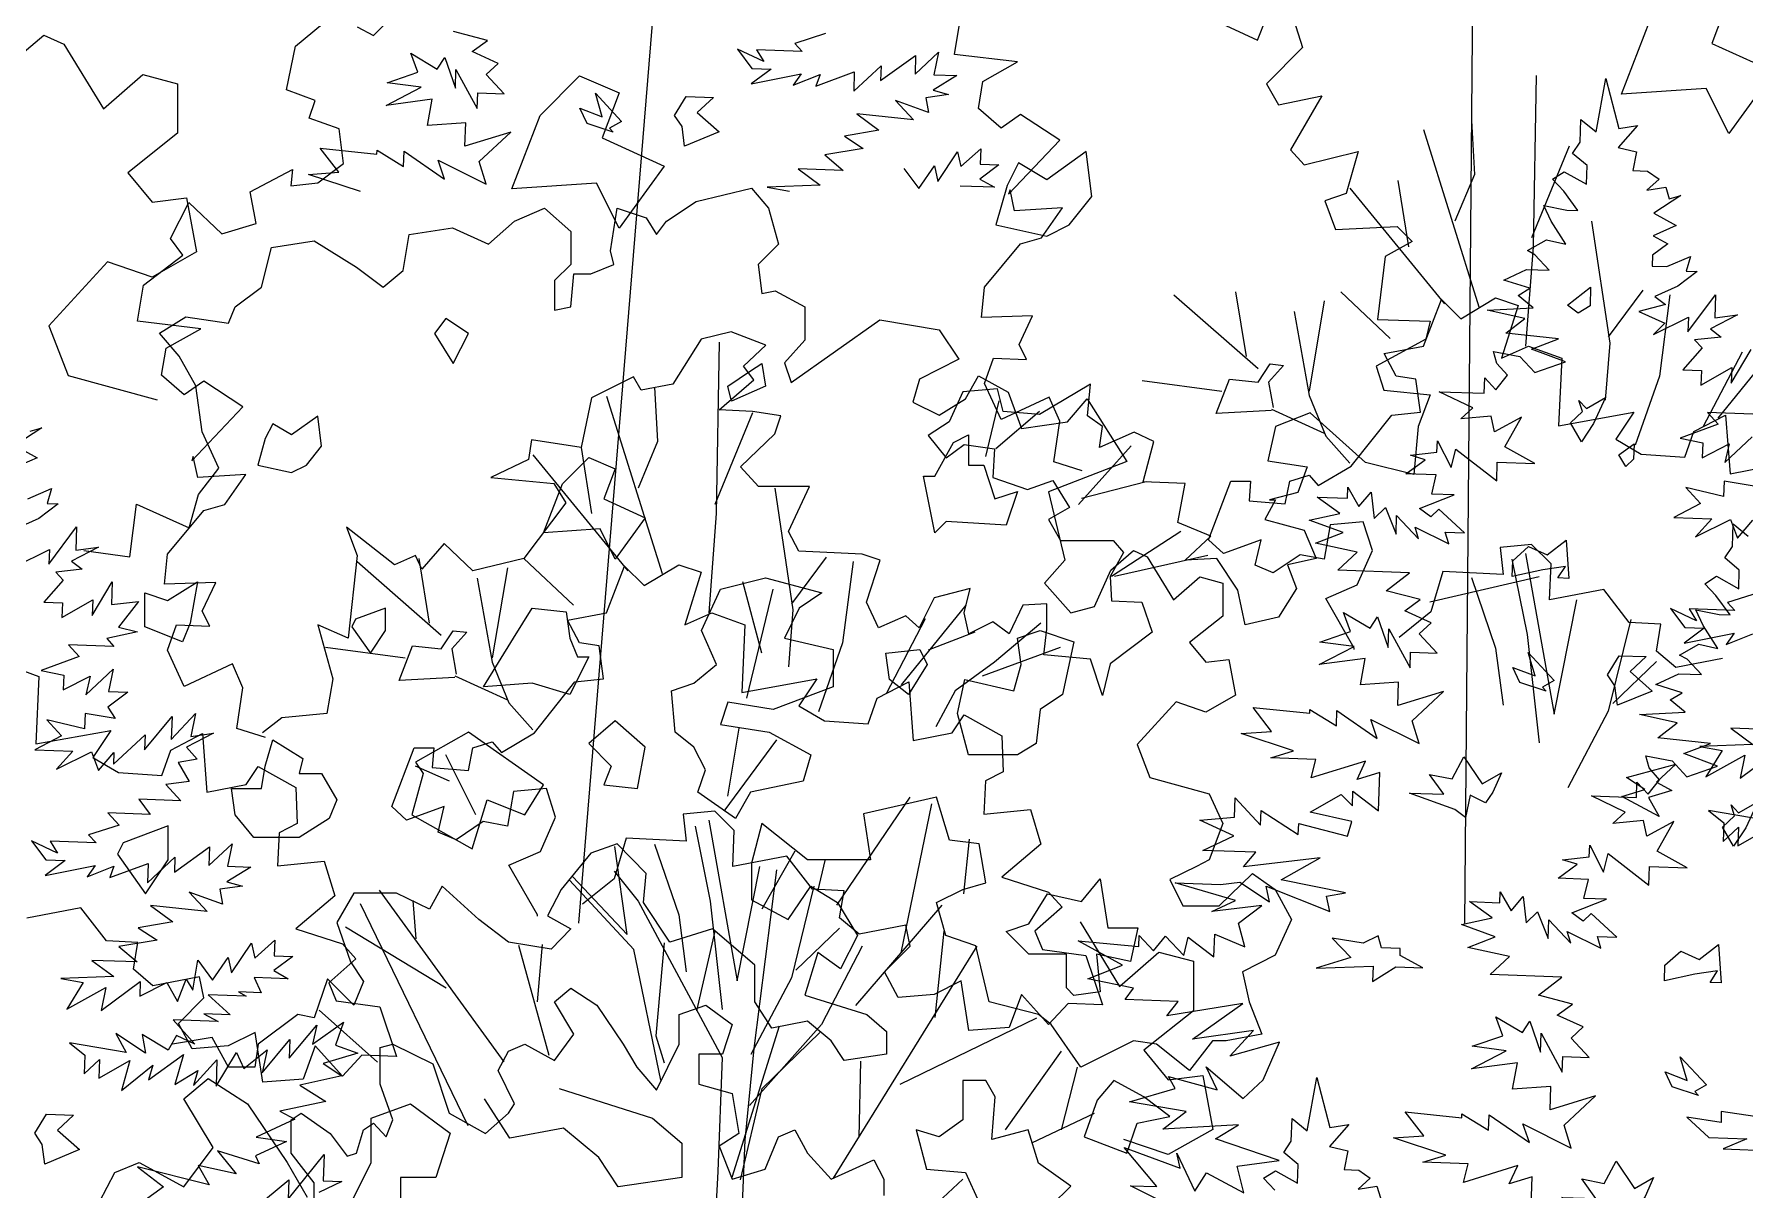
# Model space of a CAD drawing. Header units: inches. Extents: x 11.9 to 85.3, y 21.1 to 37.4.
# Drawn here: x 39.151 to 39.69, y 23.582 to 23.946 of the extents above; entities that cross this region are included whole.
import ezdxf

# ---------------------------------------------------------------- set-up
doc = ezdxf.new("R2010")
doc.units = ezdxf.units.IN
doc.header["$MEASUREMENT"] = 0
doc.layers.add('CAY', color=94, linetype='Continuous')
doc.layers.add('CAY-3', color=61, linetype='Continuous')

# ---------------------------------------------------------------- blocks, each defined once
blk = doc.blocks.new('A$C76451831')
at = {"layer": 'CAY'}
for p, q in [((2471.8, 2031.9), (2478.5, 2069.3)), ((2478.5, 2069.3), (2487.7, 2034.1)), ((2460.6, 2024.6), (2461.2, 2040.4)), ((2461.2, 2040.4), (2471.8, 2031.9)), ((2500.9, 2036.3), (2487.3, 2020.9)), ((2487.7, 2034.1), (2500.9, 2036.3)), ((2455.4, 2016.6), (2460.6, 2024.6)), ((2465.5, 2008.1), (2455.4, 2016.6)), ((2487.3, 2020.9), (2500.3, 2017.8)), ((2500.3, 2017.8), (2497.6, 2004.7)), ((2465, 1995), (2465.5, 2008.1)), ((2497.6, 2004.7), (2508, 2004.3)), ((2441.2, 1998.5), (2449.5, 2003.7)), ((2449, 1990.1), (2441.2, 1998.5)), ((2449.5, 2003.7), (2465, 1995)), ((2515.9, 1998.6), (2507.5, 1990.8)), ((2507.5, 1990.8), (2520.7, 1993)), ((2508, 2004.3), (2515.9, 1998.6)), ((2520.7, 1993), (2523.1, 1984.8)), ((4200.3, 1384.7), (4224.5, 1405.3)), ((4224.5, 1405.3), (4238.7, 1398.8)), ((4535.8, 1401.5), (4512, 1407.8)), ((4773, 1406.4), (4751.5, 1399.4)), ((4238.7, 1398.8), (4266.4, 1353.4)), ((4487, 1379.2), (4482, 1392.5)), ((4482, 1392.5), (4500.7, 1381.4)), ((4525.1, 1393.7), (4535.8, 1401.5)), ((4543.4, 1385.4), (4525.1, 1393.7)), ((4711.4, 1395.4), (4721.4, 1381.9)), ((4729.7, 1386.6), (4711.4, 1395.4)), ((4724.6, 1394.9), (4729.7, 1386.6)), ((4756.7, 1393.8), (4724.6, 1394.9)), ((4751.5, 1399.4), (4756.7, 1393.8)), ((4835.9, 1377.9), (4852.3, 1393.2)), ((4852.3, 1393.2), (4849, 1377.4)), ((4500.7, 1381.4), (4505.9, 1389.4)), ((4505.9, 1389.4), (4513.4, 1367.9)), ((4513.4, 1367.9), (4513.8, 1381)), ((4513.8, 1381), (4528.7, 1353.7)), ((4535, 1377.5), (4543.4, 1385.4)), ((4735, 1381.4), (4721, 1371)), ((4721.4, 1381.9), (4735, 1381.4)), ((4792.9, 1365.8), (4812.1, 1383.7)), ((4811.7, 1373.3), (4836.3, 1391)), ((4812.1, 1383.7), (4811.7, 1373.3)), ((4836.3, 1391), (4835.9, 1377.9)), ((4266.4, 1353.4), (4294.1, 1377.6)), ((4294.1, 1377.6), (4318.3, 1371.1)), ((4318.3, 1371.1), (4318.3, 1336.3)), ((4464.9, 1355.9), (4489.4, 1368.7)), ((4465.5, 1371.8), (4487, 1379.2)), ((4489.4, 1368.7), (4465.5, 1371.8)), ((4547.7, 1363.9), (4535, 1377.5)), ((4721, 1371), (4756.1, 1378)), ((4756.1, 1378), (4750.4, 1370)), ((4750.4, 1370), (4769.3, 1377.5)), ((4766.3, 1369.4), (4793.3, 1379.4)), ((4769.3, 1377.5), (4766.3, 1369.4)), ((4793.3, 1379.4), (4792.9, 1365.8)), ((4865.3, 1376.9), (4848.6, 1366.6)), ((4849, 1377.4), (4865.3, 1376.9)), ((4497.2, 1360.3), (4464.9, 1355.9)), ((4493.9, 1341.8), (4497.2, 1360.3)), ((4528.7, 1353.7), (4529.1, 1364.6)), ((4529.1, 1364.6), (4547.7, 1363.9)), ((4822.1, 1359.3), (4834.8, 1345.7)), ((4845.4, 1350.8), (4822.1, 1359.3)), ((4859.4, 1363.5), (4843.5, 1361.3)), ((4843.5, 1361.3), (4845.4, 1350.8)), ((4848.6, 1366.6), (4859.4, 1363.5)), ((4834.8, 1345.7), (4795, 1349.9)), ((4795, 1349.9), (4810.5, 1338.4)), ((4318.3, 1336.3), (4283.5, 1308.6)), ((4520.7, 1343.6), (4493.9, 1341.8)), ((4520.1, 1327.3), (4520.7, 1343.6)), ((4552.2, 1337), (4520.1, 1327.3)), ((4530.1, 1316.5), (4552.2, 1337)), ((4810.5, 1338.4), (4786.3, 1334.3)), ((4786.3, 1334.3), (4799.6, 1325.7)), ((4431.5, 1309.1), (4418.5, 1325.8)), ((4418.5, 1325.8), (4458.3, 1321.7)), ((4458.3, 1321.7), (4458.4, 1324.4)), ((4458.4, 1324.4), (4477, 1312.9)), ((4477, 1312.9), (4477.4, 1323.8)), ((4477.4, 1323.8), (4505.7, 1304.2)), ((4799.6, 1325.7), (4772.7, 1321.2)), ((4772.7, 1321.2), (4785.5, 1310.3)), ((4851.8, 1302.5), (4865.7, 1323.4)), ((4865.7, 1323.4), (4868.1, 1312.9)), ((4868.1, 1312.9), (4882.1, 1325.5)), ((4882.1, 1325.5), (4881.7, 1314.6)), ((4283.5, 1308.6), (4300.6, 1287.9)), ((4410.2, 1307.5), (4431.5, 1309.1)), ((4501.2, 1317.5), (4535, 1300.5)), ((4505.7, 1304.2), (4501.2, 1317.5)), ((4535, 1300.5), (4530.1, 1316.5)), ((4753.8, 1311.4), (4769.3, 1300)), ((4785.5, 1310.3), (4753.8, 1311.4)), ((4828.1, 1311.5), (4838.5, 1297.6)), ((4838.5, 1297.6), (4849.5, 1313.5)), ((4849.5, 1313.5), (4851.8, 1302.5)), ((4894.8, 1314.2), (4881.4, 1304.2)), ((4881.7, 1314.6), (4894.8, 1314.2)), ((4446.9, 1295.4), (4410.2, 1307.5)), ((4682.3, 1288.4), (4721.2, 1297.8)), ((4721.2, 1297.8), (4733, 1283.7)), ((4769.3, 1300), (4732.1, 1298.6)), ((4732.1, 1298.6), (4747.8, 1295.7)), ((4891.6, 1298.4), (4867.6, 1299.3)), ((4881.4, 1304.2), (4891.6, 1298.4)), ((4300.6, 1287.9), (4324.7, 1290.9)), ((4324.7, 1290.9), (4331.8, 1253.1)), ((4661.5, 1274.6), (4682.3, 1288.4)), ((4536.5, 1258.5), (4554.9, 1274.6)), ((4554.9, 1274.6), (4575.8, 1283.7)), ((4575.8, 1283.7), (4594.3, 1267.5)), ((4622.2, 1253.8), (4626.9, 1283.7)), ((4626.9, 1283.7), (4647.3, 1277)), ((4647.3, 1277), (4654.4, 1265.2)), ((4654.4, 1265.2), (4661.5, 1274.6)), ((4733, 1283.7), (4740.1, 1258.5)), ((4384.3, 1256.1), (4414.2, 1260.8)), ((4414.2, 1260.8), (4444.1, 1242.4)), ((4476.7, 1240), (4481, 1265.2)), ((4481, 1265.2), (4511.3, 1269.9)), ((4511.3, 1269.9), (4536.5, 1258.5)), ((4594.3, 1267.5), (4594.3, 1244.3)), ((4331.8, 1253.1), (4300.6, 1235.4)), ((4377.3, 1228.2), (4384.3, 1256.1)), ((4624.5, 1244.3), (4622.2, 1253.8)), ((4740.1, 1258.5), (4725.9, 1244.3)), ((4269.3, 1246.1), (4228, 1201.2)), ((4300.6, 1235.4), (4269.3, 1246.1)), ((4444.1, 1242.4), (4462.6, 1228.2)), ((4462.6, 1228.2), (4476.7, 1240)), ((4594.3, 1244.3), (4582.9, 1232.9)), ((4594.3, 1214.4), (4596.6, 1237.6)), ((4596.6, 1237.6), (4608.4, 1237.6)), ((4608.4, 1237.6), (4624.5, 1244.3)), ((4725.9, 1244.3), (4728.3, 1223.9)), ((4358.8, 1214.4), (4377.3, 1228.2)), ((4582.9, 1232.9), (4582.9, 1212.1)), ((4728.3, 1223.9), (4737.7, 1225.8)), ((4737.7, 1225.8), (4758.6, 1214.4)), ((4354.1, 1203), (4358.8, 1214.4)), ((4582.9, 1212.1), (4594.3, 1214.4)), ((4758.6, 1214.4), (4758.6, 1191.2)), ((5192.6, 1187), (5205.3, 1219.7)), ((5205.3, 1219.7), (5219, 1206)), ((5219, 1206), (5243.2, 1220.8)), ((5243.2, 1220.8), (5259.1, 1215.5)), ((5259.1, 1215.5), (5247.5, 1178.6)), ((4228, 1201.2), (4241.6, 1166.4)), ((4305.7, 1196), (4324.2, 1207.4)), ((4324.2, 1207.4), (4354.1, 1203)), ((4749.1, 1161.4), (4811.2, 1205.4)), ((4811.2, 1205.4), (4852.9, 1198.3)), ((4319.5, 1179.8), (4305.7, 1196)), ((4758.6, 1191.2), (4744.4, 1175.1)), ((4852.9, 1198.3), (4866.7, 1177.9)), ((4331.3, 1159), (4319.5, 1179.8)), ((4866.7, 1177.9), (4839.1, 1163.7)), ((5165.2, 1181.8), (5192.6, 1187)), ((5173.6, 1165.9), (5165.2, 1181.8)), ((5247.5, 1178.6), (5266.4, 1187)), ((5266.4, 1187), (5289.7, 1178.6)), ((5289.7, 1178.6), (5287.5, 1131.1)), ((4241.6, 1166.4), (4304.1, 1149.3)), ((4744.4, 1175.1), (4749.1, 1161.4)), ((4871.4, 1149.9), (4880.4, 1166.1)), ((4880.4, 1166.1), (4901.2, 1154.7)), ((5187.3, 1163.8), (5173.6, 1165.9)), ((4335.6, 1126.7), (4331.3, 1159)), ((4839.1, 1163.7), (4834.4, 1147.6)), ((4901.2, 1154.7), (4910.7, 1129.1)), ((5190.5, 1140.6), (5187.3, 1163.8)), ((4834.4, 1147.6), (4852.9, 1138.5)), ((4852.9, 1138.5), (4871.4, 1149.9)), ((4942.9, 1133.8), (4956.7, 1149.9)), ((4956.7, 1149.9), (4984.6, 1105.9)), ((5170.5, 1138.5), (5190.5, 1140.6)), ((5287.5, 1131.1), (5340.3, 1140.6)), ((5340.3, 1140.6), (5327.6, 1121.6)), ((4910.7, 1129.1), (4942.9, 1133.8)), ((5142, 1102.7), (5170.5, 1138.5)), ((5382.5, 1126.9), (5404.6, 1138.5)), ((5404.6, 1138.5), (5407.8, 1097.4)), ((4347.4, 1101.2), (4335.6, 1126.7)), ((5327.6, 1121.6), (5345.5, 1111.1)), ((5376.1, 1109), (5382.5, 1126.9)), ((4984.6, 1105.9), (4929.6, 1084.7)), ((5345.5, 1111.1), (5376.1, 1109)), ((4333.2, 1082.7), (4347.4, 1101.2)), ((5098.8, 1092.1), (5112.5, 1096.3)), ((5112.5, 1096.3), (5118.8, 1089)), ((5118.8, 1089), (5142, 1102.7)), ((5407.8, 1097.4), (5435.2, 1102.7)), ((4326.6, 1059.5), (4333.2, 1082.7)), ((4929.6, 1084.7), (4941, 1036.7)), ((5057.6, 1092.1), (5071.3, 1092.1)), ((5071.3, 1092.1), (5070.3, 1078.4)), ((5095.6, 1076.3), (5098.8, 1092.1)), ((4284.9, 1039.1), (4289.6, 1076)), ((4289.6, 1076), (4326.6, 1059.5)), ((5070.3, 1078.4), (5095.6, 1076.3)), ((5409.5, 1046.3), (5410, 1062.2)), ((5410, 1062.2), (5420.6, 1053.6)), ((5268.6, 1047.8), (5246.4, 1045.7)), ((5246.4, 1045.7), (5248.5, 1026.7)), ((5282.3, 1034.1), (5268.6, 1047.8)), ((5404.2, 1038.3), (5409.5, 1046.3)), ((4252.7, 1043.4), (4284.9, 1039.1)), ((4941, 1036.7), (4926.8, 1020.6)), ((4973.2, 1029.6), (4989.3, 1043.4)), ((4989.3, 1043.4), (4998.7, 1039.1)), ((4998.7, 1039.1), (5017.2, 1008.8)), ((5281.2, 1008.8), (5282.3, 1034.1)), ((5414.3, 1029.8), (5404.2, 1038.3)), ((4728.3, 971.5), (4715.1, 1021.6)), ((4926.8, 1020.6), (4945.3, 999.7)), ((4961.8, 1004.1), (4973.2, 1029.6)), ((5017.2, 1008.8), (5035.7, 1024.9)), ((5035.7, 1024.9), (5051.8, 1020.6)), ((5051.8, 1020.6), (5051.8, 997.4)), ((5273.8, 1025), (5197.2, 1007.3)), ((5206.3, 1028.8), (5197.9, 1000.4)), ((5248.5, 1026.7), (5206.3, 1028.8)), ((5390, 1020.2), (5398.3, 1025.4)), ((5398.3, 1025.4), (5413.9, 1016.7)), ((5413.9, 1016.7), (5414.3, 1029.8)), ((4717.8, 939.8), (4736.3, 1016.3)), ((5319.2, 1016.2), (5281.2, 1008.8)), ((5337.1, 993), (5319.2, 1016.2)), ((5397.8, 1011.8), (5390, 1020.2)), ((5407.8, 998.3), (5397.8, 1011.8)), ((4945.3, 999.7), (4961.8, 1004.1)), ((5051.8, 997.4), (5028.6, 978.9)), ((5197.9, 1000.4), (5175.7, 982.4)), ((5389, 990.8), (5383.9, 1001.9)), ((5383.9, 1001.9), (5400.1, 998.6)), ((5400.1, 998.6), (5407.8, 998.3)), ((5359.3, 991.9), (5337.1, 993)), ((5356.1, 972.9), (5359.3, 991.9)), ((5399.3, 974.6), (5389, 990.8)), ((5028.6, 978.9), (5040, 965.1)), ((5369.8, 961.3), (5356.1, 972.9)), ((5372.4, 970.1), (5385.8, 977.8)), ((5385.8, 977.8), (5399.3, 974.6)), ((5040, 965.1), (5056.1, 967.1)), ((5056.1, 967.1), (5060.8, 941.9)), ((5402.5, 967.7), (5369.8, 961.3)), ((5377.7, 967.2), (5372.4, 970.1)), ((5387.7, 956.4), (5377.7, 967.2)), ((5355.8, 949.4), (5371.9, 957)), ((5374.2, 943.7), (5355.8, 949.4)), ((5371.9, 957), (5387.7, 956.4)), ((5019.2, 937.2), (4991.7, 907.3)), ((5040, 930.1), (5019.2, 937.2)), ((5060.8, 941.9), (5040, 930.1)), ((5365.8, 938.6), (5374.2, 943.7)), ((5376.4, 930.1), (5365.8, 938.6)), ((5344.2, 928.5), (5376.4, 930.1)), ((5370.7, 922.5), (5344.2, 928.5)), ((4704.6, 871.1), (4712.5, 918.7)), ((5357.2, 912.1), (5370.7, 922.5)), ((4701.9, 860.6), (4738.9, 910.7)), ((4991.7, 907.3), (5000.7, 884.1)), ((5394.2, 908.1), (5357.2, 912.1)), ((5375.4, 901.1), (5394.2, 908.1)), ((5399.1, 892.1), (5375.4, 901.1)), ((4509.3, 881.7), (4485.5, 892.2)), ((4527.8, 857.9), (4506.6, 900.2)), ((5351, 891), (5348.6, 899.3)), ((5348.6, 899.3), (5367.1, 895.9)), ((5358.4, 882.6), (5351, 891)), ((5367.1, 895.9), (5377.5, 884.7)), ((5377.5, 884.7), (5399.1, 892.1)), ((5000.7, 884.1), (5042.4, 872.7)), ((5342.1, 870.1), (5342.5, 880.9)), ((5342.5, 880.9), (5350.4, 872.5)), ((5350.4, 872.5), (5358.4, 882.6)), ((4781, 794.5), (4832.5, 870.4)), ((4850.9, 870.4), (4799.8, 858.6)), ((4826.2, 761), (4847.8, 865.6)), ((4860, 840.1), (4850.9, 870.4)), ((5042.4, 872.7), (5051.8, 851.9)), ((5310.5, 871.2), (5342.1, 870.1)), ((5334.1, 859.9), (5310.5, 871.2)), ((4799.8, 858.6), (4804.6, 826.3)), ((5325.6, 852), (5334.1, 859.9)), ((5347, 854), (5325.6, 852)), ((5349.4, 843.1), (5347, 854)), ((5368.3, 853.3), (5349.4, 843.1)), ((5356.7, 832.4), (5368.3, 853.3)), ((4728.3, 851.9), (4721.2, 824)), ((4760.5, 826.3), (4728.3, 851.9)), ((4870.1, 802.5), (4874.1, 840.9)), ((5051.8, 851.9), (5042.4, 826.3)), ((4608.4, 831), (4587.6, 805.5)), ((4626.9, 837.7), (4608.4, 831)), ((4634, 774), (4625.3, 835.7)), ((4647.3, 816.9), (4626.9, 837.7)), ((4728.6, 791.9), (4751.7, 832.8)), ((4880.8, 837.7), (4860, 840.1)), ((4885.5, 810.2), (4880.8, 837.7)), ((5290.3, 826.5), (5309, 828.6)), ((5309, 828.6), (5309.3, 836.7)), ((5309.3, 836.7), (5319, 817.8)), ((5319, 817.8), (5322.2, 830.9)), ((5322.2, 830.9), (5350.9, 808.5)), ((5377.6, 820.8), (5356.7, 832.4)), ((4645.4, 796.4), (4647.3, 816.9)), ((4721.2, 824), (4721.2, 798.4)), ((4804.6, 826.3), (4760.5, 826.3)), ((4768, 805.1), (4772.9, 825.9)), ((5033.3, 821.6), (5014.8, 812.5)), ((5042.4, 826.3), (5033.3, 821.6)), ((5049.4, 794.1), (5072.6, 816.9)), ((5072.6, 816.9), (5088.7, 805.5)), ((5287.1, 813.5), (5300.6, 823.4)), ((5300.6, 823.4), (5290.3, 826.5)), ((5350.9, 808.5), (5351.3, 821.7)), ((5351.3, 821.7), (5377.6, 820.8)), ((4547.7, 684.5), (4460.2, 805.1)), ((4504.2, 807.8), (4495.2, 791.7)), ((4529.8, 784.6), (4504.2, 807.8)), ((4587.6, 805.5), (4578.1, 787)), ((4638.7, 763.4), (4593.5, 812.2)), ((4595.8, 814.5), (4634, 774)), ((4746.8, 784.6), (4762.9, 807.8)), ((4762.9, 807.8), (4781.4, 796.4)), ((4850.9, 796.4), (4869.4, 805.5)), ((4869.4, 805.5), (4885.5, 810.2)), ((5014.8, 812.5), (5023.9, 794.1)), ((5088.7, 805.5), (5100.1, 784.6)), ((5308.4, 812.7), (5287.1, 813.5)), ((5305.2, 799.3), (5308.4, 812.7)), ((4442.1, 803.1), (4430.3, 782.3)), ((4472, 803.1), (4442.1, 803.1)), ((4522.3, 639.8), (4446.8, 795.6)), ((4495.2, 791.7), (4472, 803.1)), ((4485.8, 770.9), (4483.8, 797.9)), ((4663.8, 768.5), (4645.4, 796.4)), ((4721.2, 798.4), (4746.8, 784.6)), ((4781.4, 796.4), (4795.5, 773.2)), ((4794.3, 724.1), (4854.9, 794.5)), ((4857.6, 773.2), (4850.9, 796.4)), ((5023.9, 794.1), (5049.4, 794.1)), ((5240.9, 785.6), (5224.9, 797.1)), ((5224.9, 797.1), (5246.2, 796.3)), ((5246.2, 796.3), (5246.5, 804)), ((5246.5, 804), (5254.2, 790.6)), ((5254.2, 790.6), (5262.7, 800.7)), ((5262.7, 800.7), (5264.7, 782.1)), ((5296.7, 789.1), (5321.1, 798.7)), ((5321.1, 798.7), (5305.2, 799.3)), ((4430.3, 782.3), (4439.8, 754.7)), ((4550.6, 768.5), (4529.8, 784.6)), ((4578.1, 787), (4594.3, 777.9)), ((4951.7, 782.9), (4979.4, 737.5)), ((5100.1, 784.6), (5088.7, 759.5)), ((5219.4, 781), (5240.9, 785.6)), ((5243.1, 772.4), (5219.4, 781)), ((5264.7, 782.1), (5272.7, 790)), ((5272.7, 790), (5280.2, 771.1)), ((5280.2, 771.1), (5280.7, 784.3)), ((5280.7, 784.3), (5296, 767.8)), ((5304.7, 783.4), (5296.7, 789.1)), ((5310.3, 788.7), (5304.7, 783.4)), ((5328.3, 772.2), (5310.3, 788.7)), ((4507, 736.3), (4436.2, 779.1)), ((4580.5, 763.8), (4550.6, 768.5)), ((4594.3, 777.9), (4580.5, 763.8)), ((4693.7, 777.9), (4663.8, 768.5)), ((4682.7, 720.5), (4695.7, 776.4)), ((4723.6, 752.4), (4693.7, 777.9)), ((4795.5, 773.2), (4783.7, 750)), ((4850.1, 715.8), (4856.4, 776.4)), ((4878.5, 766.1), (4857.6, 773.2)), ((5223.8, 764.9), (5243.1, 772.4)), ((5296, 767.8), (5293.5, 776.1)), ((5293.5, 776.1), (5317.1, 764.4)), ((5314.7, 772.6), (5328.3, 772.2)), ((5317.1, 764.4), (5314.7, 772.6)), ((4579.1, 689), (4557.9, 766.3)), ((4571.1, 726.8), (4574.5, 766.9)), ((4657.5, 671.8), (4638.7, 763.4)), ((4659.9, 768.1), (4654, 702.8)), ((4767.6, 761.4), (4758.6, 731.5)), ((4783.7, 750), (4767.6, 761.4)), ((4778.7, 602.9), (4879.6, 765.8)), ((4887.9, 726.8), (4878.5, 766.1)), ((4979.4, 737.5), (5007.1, 761.7)), ((5007.1, 761.7), (5031.3, 755.2)), ((5088.7, 759.5), (5065.6, 747.7)), ((5253, 758.5), (5223.8, 764.9)), ((5239.5, 745.8), (5253, 758.5)), ((4439.8, 754.7), (4448.8, 741)), ((4723.6, 726.8), (4723.6, 752.4)), ((5031.3, 755.2), (5031.3, 720.4)), ((5065.6, 747.7), (5070.3, 726.8)), ((5289.7, 744), (5239.5, 745.8)), ((4423.7, 742.9), (4414.2, 715.4)), ((4430.3, 736.3), (4423.7, 742.9)), ((4442.1, 724.5), (4430.3, 736.3)), ((4448.8, 741), (4442.1, 724.5)), ((5273.4, 731.5), (5289.7, 744)), ((4458.8, 684.4), (4417.8, 720.8)), ((4735.4, 708.3), (4723.6, 726.8)), ((4758.6, 731.5), (4802.2, 717.8)), ((4922.5, 717.8), (4887.9, 726.8)), ((5031.3, 720.4), (4996.5, 692.7)), ((5070.3, 726.8), (5079.3, 704)), ((5297.2, 725.2), (5273.4, 731.5)), ((5286.5, 717.4), (5297.2, 725.2)), ((4402.8, 717.8), (4374.9, 696.9)), ((4414.2, 715.4), (4402.8, 717.8)), ((4707.6, 603.7), (4740.9, 709.9)), ((4760.5, 713.1), (4735.4, 708.3)), ((4777, 699.3), (4760.5, 713.1)), ((4802.2, 717.8), (4816, 706)), ((4825.4, 669), (4921.3, 715.4)), ((4931.5, 710.7), (4922.5, 717.8)), ((4952.3, 680.8), (4931.5, 710.7)), ((5248.4, 702.9), (5243.4, 716.2)), ((5243.4, 716.2), (5262.1, 705.1)), ((5262.1, 705.1), (5267.3, 713.1)), ((5267.3, 713.1), (5274.7, 691.5)), ((5304.8, 709.1), (5286.5, 717.4)), ((5296.4, 701.2), (5304.8, 709.1)), ((4342.7, 701.7), (4314.8, 696.9)), ((4354.1, 680.8), (4342.7, 701.7)), ((4374.9, 696.9), (4372.6, 680.8)), ((4654, 702.8), (4659.9, 684)), ((4728.7, 665.9), (4769.2, 705.2)), ((4786.1, 685.5), (4777, 699.3)), ((4816, 706), (4816, 689.9)), ((4989.3, 699.3), (4952.3, 680.8)), ((5005.4, 696.9), (4989.3, 699.3)), ((5028.6, 678.5), (5005.4, 696.9)), ((5044.7, 699.3), (5028.6, 678.5)), ((5054.2, 699.3), (5044.7, 699.3)), ((5079.3, 704), (5054.2, 699.3)), ((5226.8, 695.5), (5248.4, 702.9)), ((5274.7, 691.5), (5275.2, 704.7)), ((5275.2, 704.7), (5290.1, 677.4)), ((5309, 687.6), (5296.4, 701.2)), ((4816, 689.9), (4786.1, 685.5)), ((4796.7, 631.7), (4797.9, 685.1)), ((4899.3, 636.8), (4938.6, 692.2)), ((4996.5, 692.7), (5013.6, 672)), ((5226.3, 679.6), (5250.7, 692.4)), ((5250.7, 692.4), (5226.8, 695.5)), ((5290.1, 677.4), (5290.5, 688.3)), ((5290.5, 688.3), (5309, 687.6)), ((4372.6, 680.8), (4354.1, 680.8)), ((4938.6, 636.8), (4950, 680.8)), ((5013.6, 672), (5037.8, 675)), ((5037.8, 675), (5044.9, 637.2)), ((5258.6, 683.9), (5226.3, 679.6)), ((5255.2, 665.5), (5258.6, 683.9)), ((4713.4, 601.8), (4728.7, 665.9)), ((5282, 667.2), (5255.2, 665.5)), ((5281.5, 650.9), (5282, 667.2)), ((5313.5, 660.7), (5281.5, 650.9)), ((5291.5, 640.2), (5313.5, 660.7)), ((4917.8, 627.7), (4961.8, 648.6)), ((5179.9, 649.5), (5219.6, 645.4)), ((5192.9, 632.7), (5179.9, 649.5)), ((5044.9, 637.2), (5013.6, 619.5)), ((5219.6, 645.4), (5219.7, 648.1)), ((5219.7, 648.1), (5238.4, 636.6)), ((5238.4, 636.6), (5238.7, 647.4)), ((5238.7, 647.4), (5267.1, 627.9)), ((5262.5, 641.2), (5296.4, 624.1)), ((5267.1, 627.9), (5262.5, 641.2)), ((5296.4, 624.1), (5291.5, 640.2)), ((5013.6, 619.5), (4982.4, 630.1)), ((5171.6, 631.2), (5192.9, 632.7)), ((5208.3, 619), (5171.6, 631.2)), ((5192.3, 614.2), (5208.3, 619)), ((5224, 613.1), (5192.3, 614.2)), ((5220.8, 600), (5224, 613.1)), ((4834.4, 569.5), (4869.4, 602.2)), ((5258.8, 611.8), (5220.8, 600)), ((5252.9, 598.9), (5258.8, 611.8)), ((5268.9, 603.8), (5252.9, 598.9)), ((5268, 577.1), (5268.9, 603.8))]:
    blk.add_line(p, q, dxfattribs=at)
for points in [[(4953.2, 1099.5), (4933.2, 1105.8), (4937.4, 1134.3), (4930, 1151.2), (4896.3, 1135.4), (4884.7, 1160.7), (4891, 1178.6), (4914.2, 1177.5), (4908.9, 1188.1), (4918.4, 1208.1), (4882.5, 1207.1), (4884.7, 1228.2), (4910, 1258.8), (4924.7, 1263), (4939.5, 1284.1), (4905.7, 1282), (4902.6, 1296.7), (4901.5, 1293.6), (4937.4, 1331.5), (4910, 1349.5), (4896.3, 1340), (4880.4, 1353.7), (4883.6, 1372.7), (4907.9, 1386.4), (4863.6, 1391.6), (4867.8, 1417)], [(530, 749.3), (509.9, 755.6), (514.2, 784.1), (506.8, 800.9), (473, 785.1), (461.4, 810.4), (467.7, 828.4), (490.9, 827.3), (485.7, 837.9), (495.2, 857.9), (459.3, 856.8), (461.4, 877.9), (486.7, 908.5), (501.5, 912.7), (516.3, 933.8), (482.5, 931.7), (479.3, 946.5), (478.3, 943.3), (514.2, 981.3), (486.7, 999.2), (473, 989.7), (457.2, 1003.4), (460.4, 1022.4), (484.6, 1036.1), (440.3, 1041.4), (444.5, 1066.7), (472, 1087.8), (463.5, 1099.4), (476.2, 1124.7), (499.4, 1102.6), (523.6, 1110), (519.4, 1132.1), (549, 1147.9), (547.9, 1136.3), (566.9, 1138.4), (584.8, 1152.1), (581.7, 1176.4), (560.6, 1183.8), (564.8, 1196.4), (544.7, 1203.8), (551.1, 1234.4), (570.1, 1250.2)], [(594.3, 1248.1), (605.9, 1241.8), (623.8, 1259.7)], [(1194.4, 1253.4), (1226.1, 1238.6), (1232.4, 1254.5)], [(1251.4, 1253.4), (1257.7, 1233.4), (1232.4, 1208), (1240.8, 1193.3), (1271.4, 1199.6), (1249.3, 1161.6), (1258.8, 1151.1), (1296.7, 1160.6), (1288.3, 1131.1), (1273.5, 1125.8), (1280.9, 1105.7), (1324.2, 1107.9), (1334.7, 1097.3), (1315.7, 1086.8), (1310.4, 1042.5), (1347.4, 1041.4), (1344.2, 1028.7), (1309.4, 1009.8), (1314.7, 992.9), (1347.4, 989.7), (1338.9, 967.6), (1335.8, 933.8), (1302, 942.3), (1263, 977.1), (1238.7, 967.6), (1233.4, 943.3), (1260.9, 939.1), (1254.5, 921.2), (1234.5, 915.9), (1238.7, 915.9), (1231.3, 902.2), (1258.8, 894.8), (1267.2, 874.8), (1247.2, 870.5), (1253.5, 853.7)], [(5271.7, 1376.9), (5269.6, 1256.6), (5264.3, 1187)], [(5226.4, 1345.2), (5228.5, 1307.3), (5214.8, 1274.6)], [(5192.6, 1338.9), (5231.6, 1214.5)], [(5294.9, 1327.3), (5268.6, 1263)], [(5140.9, 1297.8), (5207.4, 1216.6)], [(5174.7, 1303.1), (5182.1, 1256.6)], [(5310.7, 1274.6), (5323.4, 1189.1), (5320.2, 1149.1)], [(5060.8, 1225), (5068.2, 1179.7)], [(5134.6, 1225), (5169.4, 1192.3)], [(5346.6, 1226.1), (5322.3, 1193.4)], [(5017.5, 1222.9), (5076.6, 1171.2)], [(5123, 1218.7), (5112.5, 1155.4)], [(5365.6, 1222.9), (5358.2, 1165.9), (5341.3, 1117.4)], [(1170.8, 417.6), (1137, 434.6), (1155.6, 434), (1132.5, 461.5), (1171.9, 447), (1169.5, 457.5), (1182.2, 430.8), (1190.3, 443.7), (1216.6, 429.6), (1211.8, 448.3), (1241.4, 452.3), (1196.6, 467.5), (1212.8, 477.3), (1159.7, 474.2), (1176, 486.8), (1136.3, 493.6), (1168.4, 502.9), (1163.7, 511.2), (1197.8, 501.9), (1190.2, 518), (1216.2, 495.8), (1230.2, 508.9), (1241.6, 535.3), (1206.8, 525.6), (1223.3, 543.6), (1180.5, 537.4), (1215.8, 562.4), (1162.5, 553.9), (1170.5, 564), (1133.4, 565.3), (1139.1, 573.3), (1107.2, 579.8), (1131.5, 589.4), (1100.4, 606.4), (1142.9, 602.6), (1143.1, 610.3), (1153.2, 599.5), (1161.7, 609.7), (1174.4, 596.1), (1177.5, 609.1), (1195.6, 595.3), (1196.2, 611.2), (1217.2, 602.3), (1212.8, 618.8), (1229.1, 631.3), (1194, 627.1), (1210.6, 634.7), (1168.4, 647.1), (1200.1, 646), (1213.8, 647.7), (1234.6, 633.9), (1232.3, 644.8), (1276.9, 627), (1274.6, 637.9), (1287.8, 640.2), (1242.8, 649.4), (1270.1, 664.8), (1216.4, 658.5), (1224.9, 668.7), (1187.8, 670), (1209.5, 680.1), (1185.8, 691.3), (1209.9, 693.2), (1210.4, 706.8), (1228.3, 687.6), (1228.7, 698), (1254.8, 681.2), (1255.1, 688.9), (1289.2, 680), (1292.3, 690.3), (1263.1, 696.8), (1284.8, 709.2), (1292.7, 701.2), (1293, 711.6), (1311.1, 697.8), (1312.1, 724.6), (1296, 719.7), (1301.9, 732.6), (1263.9, 720.8), (1267.1, 733.8), (1235.4, 734.9), (1251.4, 739.8), (1214.7, 752), (1236, 753.5), (1223, 770.3), (1262.8, 766.2), (1262.9, 768.9), (1281.5, 757.4), (1281.9, 768.2), (1310.2, 748.6), (1305.7, 761.9), (1339.5, 744.9), (1334.6, 760.9), (1356.7, 781.5), (1324.6, 771.7), (1325.2, 788), (1298.4, 786.2), (1301.7, 804.7), (1269.4, 800.4), (1293.9, 813.1), (1270, 816.2), (1291.5, 823.6), (1286.5, 837), (1305.2, 825.9), (1310.4, 833.9), (1317.9, 812.3), (1318.3, 825.4), (1333.2, 798.2), (1333.6, 809), (1352.2, 808.4), (1339.5, 822), (1347.9, 829.8), (1329.6, 838.2), (1340.3, 846), (1316.5, 852.2), (1332.8, 864.8), (1282.6, 866.6), (1296.2, 879.2), (1266.9, 885.7), (1286.2, 893.2), (1262.5, 901.7), (1284, 906.4), (1268.1, 917.8), (1289.3, 917.1), (1289.6, 924.8), (1297.3, 911.4), (1305.8, 921.5), (1307.9, 902.9), (1315.9, 910.7), (1323.4, 891.9), (1323.8, 905), (1339.1, 888.6), (1336.7, 896.9), (1360.3, 885.2), (1357.8, 893.4), (1371.4, 892.9), (1353.4, 909.4), (1347.8, 904.2), (1339.8, 909.9), (1364.2, 919.5), (1348.4, 920), (1351.5, 933.5), (1330.3, 934.3), (1343.8, 944.2), (1333.4, 947.3), (1352.1, 949.4), (1352.4, 957.5), (1362.1, 938.6), (1365.3, 951.6), (1394, 929.3), (1394.4, 942.4), (1420.7, 941.5), (1399.8, 953.1), (1411.4, 974), (1392.5, 963.8), (1390.1, 974.8), (1368.8, 972.8), (1377.2, 980.7), (1353.6, 991.9), (1385.3, 990.8), (1385.6, 1001.7), (1393.5, 993.3), (1401.6, 1003.4), (1394.2, 1011.8), (1391.7, 1020.1), (1410.2, 1016.7), (1420.7, 1005.5), (1442.2, 1012.9), (1418.5, 1021.8), (1437.3, 1028.9), (1400.3, 1032.9), (1413.8, 1043.3), (1387.3, 1049.2), (1419.5, 1050.8), (1409, 1059.4), (1417.3, 1064.5), (1398.9, 1070.1), (1415, 1077.7), (1430.9, 1077.2), (1420.8, 1088), (1415.5, 1090.9), (1428.9, 1098.6), (1442.4, 1095.4), (1432.1, 1111.6), (1427, 1122.6), (1443.2, 1119.4), (1450.9, 1119.1), (1441, 1132.6), (1433.1, 1141), (1441.4, 1146.2), (1457, 1137.5), (1457.5, 1150.6), (1447.3, 1159.1), (1452.6, 1167.1), (1453.1, 1182.9), (1463.7, 1174.4), (1470.5, 1211.8), (1479.7, 1176.6), (1492.9, 1178.8), (1479.2, 1163.4), (1492.2, 1160.3), (1489.5, 1147.2), (1499.9, 1146.8), (1507.9, 1141.1), (1499.4, 1133.3), (1512.7, 1135.5), (1515.1, 1127.3), (1523.3, 1129.7), (1504.3, 1117.2), (1519.9, 1108.5), (1503.8, 1101.4), (1514, 1095.6), (1503.3, 1087.8), (1503, 1080.1), (1513.4, 1079.7), (1530, 1086.9), (1526.9, 1076.5), (1534.6, 1076.3), (1521.1, 1065.9), (1505, 1058.7), (1512.5, 1053), (1493.8, 1048.2), (1512, 1039.9), (1504.1, 1032), (1528.5, 1044.3), (1528.1, 1033.9), (1547.6, 1060), (1547.1, 1043.7), (1563, 1045.8), (1544.1, 1036.1), (1551.6, 1030.3), (1532.9, 1028.3), (1538.2, 1022.7), (1524.5, 1007.3), (1537.6, 1006.8), (1537.3, 996.4), (1559, 1008.8), (1558.6, 997.9), (1572.6, 1021.5)], [(1573.7, 976.1), (1542, 977.2), (1549.5, 969.2), (1522.8, 959.3), (1538.6, 956), (1538.2, 945.6), (1557.1, 955.4), (1554, 942.3), (1573.2, 960.2)], [(1574.7, 925.7), (1553.5, 929.2), (1553.1, 918.3), (1526.6, 924.7), (1537.1, 913.4), (1518.2, 903.7), (1544.9, 902.7), (1533.5, 890), (1558, 902.3), (1563, 889), (1573.8, 901.7)], [(1577.5, 850.8), (1556, 843.9), (1561.2, 838.3), (1529.1, 839.4), (1534.2, 831), (1515.9, 839.8), (1525.9, 826.3), (1539.5, 825.9), (1525.5, 815.5), (1560.6, 822.4), (1554.9, 814.4), (1573.8, 821.9)], [(1590, 754.7), (1558.3, 755.8), (1573.8, 744.4), (1536.6, 743), (1552.3, 740.2), (1540.8, 721.6), (1568.1, 736.9), (1564.8, 720.7), (1592.2, 741.1)], [(1582.3, 691.1), (1542.7, 697.9), (1553.3, 689.4), (1552.8, 676.3), (1563.6, 686.3), (1563.1, 673.2), (1584.9, 685.6)], [(4215.1, 1127.3), (4223.3, 1129.7), (4204.3, 1117.2), (4219.9, 1108.5), (4203.8, 1101.4)], [(4213.4, 1079.7), (4230, 1086.9), (4226.9, 1076.5), (4234.6, 1076.3), (4221.1, 1065.9), (4205, 1058.7)], [(4204.1, 1032), (4228.5, 1044.3), (4228.1, 1033.9), (4247.6, 1060), (4247.1, 1043.7), (4263, 1045.8), (4244.1, 1036.1), (4251.6, 1030.3), (4232.9, 1028.3), (4238.2, 1022.7), (4224.5, 1007.3), (4237.6, 1006.8), (4237.3, 996.4), (4259, 1008.8), (4258.6, 997.9), (4272.6, 1021.5), (4272, 1005.6), (4291.1, 1007.7), (4276.9, 989.6), (4290.4, 986.4), (4268.9, 981.7), (4273.7, 976.1), (4242, 977.2), (4249.5, 969.2), (4222.8, 959.3), (4238.6, 956), (4238.2, 945.6), (4257.1, 955.4), (4254, 942.3), (4273.2, 960.2), (4269.9, 944.5), (4283.5, 944), (4269.5, 933.6), (4274.7, 925.7), (4253.5, 929.2), (4253.1, 918.3), (4226.6, 924.7), (4237.1, 913.4), (4218.2, 903.7), (4244.9, 902.7), (4233.5, 890), (4258, 902.3), (4263, 889), (4273.8, 901.7), (4273.5, 893.6), (4295.6, 914.1), (4295.2, 903.7), (4314.6, 927.1), (4314, 910.8), (4331, 929.2), (4327.7, 913), (4343.6, 915.2), (4324.7, 905.4), (4332.1, 897), (4318.9, 894.7), (4326.6, 881.3), (4310.2, 879.2), (4320.7, 867.9), (4291.3, 868.9), (4299.1, 858.2), (4269.6, 859.3), (4277.5, 850.8), (4256, 843.9), (4261.2, 838.3), (4229.1, 839.4), (4234.2, 831), (4215.9, 839.8), (4225.9, 826.3), (4239.5, 825.9), (4225.5, 815.5), (4260.6, 822.4), (4254.9, 814.4), (4273.8, 821.9), (4270.8, 813.9), (4297.8, 823.8), (4297.4, 810.2), (4316.6, 828.2), (4316.2, 817.7), (4340.9, 835.5), (4340.4, 822.3), (4356.8, 837.6), (4353.5, 821.9), (4369.8, 821.3), (4353.1, 811), (4363.9, 807.9), (4348, 805.8), (4349.9, 795.3), (4326.6, 803.8), (4339.3, 790.2), (4299.5, 794.3), (4315, 782.9), (4290.8, 778.7), (4304.1, 770.1), (4277.2, 765.6), (4290, 754.7), (4258.3, 755.8), (4273.8, 744.4), (4236.6, 743), (4252.3, 740.2), (4240.8, 721.6), (4268.1, 736.9), (4264.8, 720.7), (4292.2, 741.1), (4291.9, 730.6), (4310.8, 740.4), (4318.5, 727), (4324.5, 742.7), (4329.2, 734.8), (4332.6, 756), (4343, 742), (4354, 757.9), (4356.3, 747), (4370.2, 767.8), (4372.6, 757.3), (4386.6, 770), (4386.2, 759.1), (4399.3, 758.6), (4385.9, 748.7), (4396.1, 742.9), (4372.1, 743.7), (4377.2, 733.1), (4361.3, 733.7), (4366.6, 730.8), (4339.9, 731.7), (4355.3, 717.6), (4336.8, 718.2), (4347, 712.9), (4315.3, 714), (4330.6, 697.1), (4317.6, 703), (4311.9, 692.8), (4293.7, 703.8), (4295.9, 690.6), (4275.1, 704.5), (4282.3, 691.1), (4242.7, 697.9), (4253.3, 689.4), (4252.8, 676.3), (4263.6, 686.3), (4263.1, 673.2), (4284.9, 685.6), (4279.1, 664.5), (4301.1, 682.3), (4298, 672), (4322.6, 689.7), (4316.4, 668.6), (4332.6, 678.5), (4329.6, 668.1), (4346.1, 686.1), (4345.4, 667.6), (4359.8, 691.1), (4364.9, 680), (4381.2, 693.1), (4377.9, 676.9), (4397.3, 700.2), (4396.8, 687.1), (4416.2, 710.4), (4413, 696.9), (4434.9, 712.5), (4429.3, 696.4), (4445, 690.8), (4420.7, 683.5), (4433.6, 674.9), (4404.3, 668.2), (4422.5, 656.7), (4390.1, 650.1), (4400.8, 644.3), (4373.6, 631.7), (4394.8, 628.7), (4373.2, 618.6), (4375.7, 613), (4346.5, 622.2), (4359.6, 605.9), (4333, 611.8), (4340.7, 598.4), (4290.4, 611), (4308.5, 596.8), (4283.9, 579.1)], [(4371.9, 581.4), (4396.6, 601.9), (4396.1, 588.3), (4421.2, 619.6), (4420.6, 601), (4433.7, 600.6), (4417.6, 593)], [(5101.9, 1211.3), (5112.5, 1152.2), (5124.1, 1123.8), (5140.9, 1104.8)], [(5444.7, 1192.3), (5399.3, 1136.4)], [(5416.2, 1182.8), (5388.8, 1130.1)], [(5086.1, 1141.7), (5047.1, 1139.6), (5056.6, 1163.8), (5076.6, 1161.7), (5085, 1174.4), (5094.5, 1173.3), (5084, 1161.7), (5087.2, 1143.8)], [(4995.4, 1162.8), (5051.3, 1155.4)], [(5086.1, 1142.7), (5123, 1125.9)], [(5144.1, 974), (5144.1, 975), (5124.1, 1009.8), (5146.2, 1019.3), (5156.8, 1043.6), (5150.4, 1063.6), (5127.2, 1061.5), (5123, 1037.3), (5106.1, 1040.4), (5087.2, 1027.8), (5074.5, 1033.1), (5078.7, 1051), (5052.3, 1041.5), (5041.8, 1051), (5057.6, 1092.1)], [(1253.5, 853.7), (1240.8, 833.6), (1217.6, 828.4), (1212.4, 852.6), (1197.6, 874.8), (1175.4, 873.7), (1193.4, 890.6), (1170.2, 900.1), (1175.4, 927.5), (1145.9, 928.6), (1153.3, 957), (1139.6, 963.4), (1115.3, 952.8), (1117.4, 967.6), (1106.9, 975), (1109, 997.1), (1073.1, 976), (1047.8, 978.1), (1043.6, 993.9), (1019.3, 991.8), (1009.9, 970.7), (995.1, 961.2), (1007.7, 945.4), (1020.4, 954.9), (1041.5, 951.8), (1040.4, 931.7), (1064.7, 923.3), (1082.6, 929.6), (1094.2, 910.6), (1079.5, 902.2), (1087.9, 887.4), (1124.8, 887.4), (1132.2, 879), (1122.7, 862.1), (1123.8, 845.2), (1144.9, 844.2), (1152.2, 823.1), (1122.7, 800.9), (1117.4, 778.8), (1109, 804.1), (1076.3, 807.3), (1078.4, 825.2), (1078.4, 843.1), (1061.5, 842.1), (1052, 822), (1040.4, 830.5), (1023.6, 822), (1020.4, 836.8), (1024.6, 853.7), (999.3, 847.3), (988.8, 826.2), (979.3, 834.7), (960.3, 826.2), (951.8, 844.2), (961.3, 873.7), (948.7, 877.9), (904.4, 880), (897, 893.7), (911.8, 925.4), (875.9, 925.4), (863.3, 939.1), (887.5, 962.3), (891.7, 975), (871.7, 978.1), (848.5, 979.2), (872.7, 1000.3), (865.4, 1009.8), (881.2, 1024.5), (856.9, 1034), (835.8, 1028.7), (815.8, 997.1), (793.6, 992.9), (788.4, 1002.4), (758.8, 987.6), (751.5, 952.8), (716.7, 958.1), (714.5, 944.4), (688.2, 931.7), (732.5, 927.5), (740.9, 913.8), (711.4, 874.8), (675.5, 866.3), (655.5, 885.3), (639.7, 867.4), (635.4, 876.9), (620.7, 870.5), (586.9, 896.9), (594.3, 876.9), (588, 818.9), (566.9, 828.4), (577.4, 790.4), (573.2, 766.1), (541.6, 763), (527.9, 752.4)], [(5254.8, 1037.3), (5265.4, 984.5), (5273.8, 908.6)], [(5264.3, 1041.5), (5284.4, 928.6), (5300.2, 1008.8)], [(848.5, 1026.6), (846.4, 906.4), (841.1, 836.8)], [(5226.4, 1024.6), (5243.2, 975), (5248.5, 935)], [(769.4, 988.7), (808.4, 864.2)], [(803.1, 995), (805.2, 957), (791.5, 924.3)], [(1044.7, 985.5), (1035.2, 946.5)], [(5338.2, 995.1), (5322.3, 930.7), (5293.9, 877)], [(871.7, 977.1), (845.3, 912.7)], [(1073.1, 978.1), (1042.6, 951.8)], [(5356.1, 965.6), (5325.5, 936)], [(751.5, 952.8), (758.8, 906.4)], [(1137.5, 953.9), (1100.6, 912.7)], [(1484.5, 939.3), (1479.8, 947.6), (1490.5, 955.4), (1490.1, 944.5), (1484.5, 939.3)], [(717.7, 947.5), (784.2, 866.3)], [(887.5, 924.3), (900.2, 838.9), (897, 798.8)], [(1148, 928.6), (1102.7, 917)], [(1172.3, 893.7), (1123.8, 862.1)], [(1191.3, 876.9), (1125.9, 862.1)], [(594.3, 872.7), (653.4, 821)], [(634.4, 741.9), (648.1, 741.9), (647, 728.2), (672.4, 726.1), (675.5, 741.9), (689.2, 746.1), (695.6, 738.7), (718.8, 752.4), (747.2, 788.3), (767.3, 790.4), (764.1, 813.6), (750.4, 815.7), (742, 831.5), (769.4, 836.8), (782, 869.5), (795.8, 855.8), (820, 870.5), (835.8, 865.3), (824.2, 828.4), (843.2, 836.8), (866.4, 828.4), (864.3, 780.9), (917, 790.4), (904.4, 771.4), (922.3, 760.9), (952.9, 758.7), (959.2, 776.7), (981.4, 788.3), (984.5, 747.1), (1012, 752.4), (1020.4, 765.1), (1046.8, 750.3), (1047.8, 725), (1035.2, 718.7), (1034.1, 695.5), (1066.8, 698.6), (1074.2, 674.4), (1046.8, 651.2), (1079.5, 640.6), (1089, 630.1), (1070, 613.2), (1075.2, 600.5), (1105.8, 596.3), (1117.4, 561.5), (1093.2, 562.6), (1079.5, 547.8), (1060.5, 568.9), (1052, 545.7), (1023.6, 543.6), (1018.3, 578.4), (999.3, 568.9), (974, 566.8), (964.5, 584.7), (982.4, 602.7), (979.3, 617.4), (946.6, 611.1), (932.9, 622.7), (936, 641.7), (913.9, 642.7), (895.9, 665.9), (858, 658.6), (859, 683.9), (845.3, 697.6), (823.2, 695.5), (825.3, 676.5), (783.1, 678.6), (774.7, 650.1), (752.5, 632.2)], [(637.6, 874.8), (644.9, 829.4)], [(699.8, 868.4), (689.2, 805.2)], [(711.4, 874.8), (746.2, 842.1)], [(923.4, 875.8), (899.1, 843.1)], [(942.4, 872.7), (935, 815.7), (918.1, 767.2)], [(678.7, 861.1), (689.2, 802), (700.8, 773.5), (717.7, 754.5)], [(1021.5, 842.1), (976.1, 786.2)], [(993, 832.6), (965.6, 779.8)], [(1074.2, 829.4), (1041.5, 802), (1014.1, 782), (1000.4, 756.6)], [(662.9, 791.4), (623.8, 789.3), (633.3, 813.6), (653.4, 811.5), (661.8, 824.1), (671.3, 823.1), (660.8, 811.5), (663.9, 793.6)], [(1027.8, 823.1), (995.1, 810.4)], [(572.2, 812.5), (628.1, 805.2)], [(1033.1, 792.5), (1087.9, 812.5)], [(662.9, 792.5), (699.8, 775.6)], [(720.9, 623.7), (720.9, 624.8), (700.8, 659.6), (723, 669.1), (733.5, 693.4), (727.2, 713.4), (704, 711.3), (699.8, 687), (682.9, 690.2), (663.9, 677.5), (651.3, 682.8), (655.5, 700.7), (629.1, 691.2), (618.6, 700.7), (634.4, 741.9)], [(4414.2, 586), (4414.2, 599.8), (4398.1, 620.6), (4398.1, 643.8), (4405.2, 648.6), (4425.6, 634.4), (4437.4, 618.3), (4444.1, 620.6), (4448.8, 636.8), (4455.9, 641.5), (4464.9, 632), (4469.6, 643.8), (4460.6, 669), (4460.6, 694.6), (4469.6, 696.9), (4497.6, 683.2), (4509, 648.6), (4534.5, 634.4), (4550.6, 648.6), (4554.9, 655.2), (4543.5, 678.5), (4550.6, 692.2), (4562, 696.9), (4582.9, 685.5), (4596.6, 704), (4582.9, 726.8), (4594.3, 736.3), (4612.7, 724.5), (4631.2, 696.9), (4640.6, 680.8), (4654.4, 664.7), (4670.5, 696.9), (4670.5, 717.8), (4689, 724.5), (4707.5, 710.7), (4700.8, 689.9), (4684.3, 689.9), (4684.3, 669), (4707.5, 662.3), (4712.2, 634.4), (4698.4, 625.4), (4707.5, 602.2), (4730.7, 609.2), (4740.1, 632), (4751.5, 636.8), (4760.5, 620.6), (4777, 602.2), (4806.9, 615.9), (4814, 602.2), (4814, 590.8)], [(831.6, 687), (842.2, 634.3), (850.6, 558.4)], [(841.1, 691.2), (861.1, 578.4), (877, 658.6)], [(803.1, 674.4), (820, 624.8), (825.3, 584.7)], [(774.7, 655.4), (791.5, 634.3), (850.6, 524.6), (847.4, 444.5), (842.2, 343.2), (836.9, 219.8), (831.6, 177.6), (821.1, 141.8)], [(888.6, 656.4), (872.7, 530.9), (866.4, 466.6), (861.1, 337.9), (856.9, 208.2), (854.8, 166), (859, 143.9)], [(914.9, 644.8), (899.1, 580.5), (870.6, 526.7)], [(932.9, 615.3), (902.3, 585.8)], [(948.7, 602.7), (920.2, 547.8), (869.6, 490.9)]]:
    blk.add_lwpolyline(points, dxfattribs=at)
for points in [[(5351.5, 1415.3), (5379.2, 1443), (5406.9, 1431.1), (5395, 1399.4), (5438.6, 1379.6), (5406.9, 1336.1), (5391, 1367.8), (5331.7, 1363.8)], [(4624.2, 1337.2), (4605.8, 1343.3), (4600.8, 1353.9), (4616.4, 1347.9), (4611.6, 1364.4), (4629.9, 1344.7), (4621.6, 1340)], [(4672.4, 1341), (4667.2, 1348.9), (4675.4, 1362.2), (4694.4, 1361.5), (4683.1, 1351), (4698.5, 1337.4), (4674.2, 1327.3)], [(722.8, 1185.8), (750.5, 1213.5), (778.2, 1201.7), (766.3, 1170), (809.9, 1150.2), (778.2, 1106.6), (762.4, 1138.3), (703, 1134.3)], [(4522.5, 1195.9), (4506.6, 1206.4), (4498.7, 1195.9), (4511.9, 1174.8)], [(4720.4, 1169.5), (4728.3, 1174.8), (4731, 1158.9), (4707.2, 1148.4), (4704.6, 1158.9)], [(1109.9, 1128.8), (1106, 1160.5), (1078.3, 1140.7), (1058.5, 1152.6), (1050.5, 1136.7), (1042.6, 1109), (1078.3, 1101.1), (1094.1, 1109)], [(4419.5, 1116.7), (4416.9, 1137.8), (4398.4, 1124.6), (4385.2, 1132.5), (4380, 1122), (4374.7, 1103.5), (4398.4, 1098.2), (4409, 1103.5)], [(4862.9, 1119.3), (4873.5, 1124.6), (4873.5, 1103.5), (4884.1, 1103.5), (4892, 1079.7), (4907.8, 1085), (4899.9, 1061.2), (4857.7, 1063.9), (4849.7, 1055.9), (4841.8, 1095.6), (4849.7, 1095.6)], [(4588.5, 1090.3), (4606.9, 1108.8), (4625.4, 1100.8), (4617.5, 1079.7), (4646.5, 1066.5), (4625.4, 1037.5), (4614.9, 1058.6), (4575.3, 1055.9)], [(1443.6, 1052.7), (1459.9, 1065.3), (1459.5, 1052.2), (1451.1, 1047)], [(4295.5, 989.9), (4295.5, 1013.7), (4311.3, 1008.4), (4332.5, 1021.6), (4327.2, 992.6), (4321.9, 979.4)], [(4709.9, 855.3), (4683.5, 873.8), (4688.8, 889.6), (4680.8, 905.5), (4667.6, 916), (4665, 945.1), (4680.8, 950.3), (4696.7, 963.5), (4686.1, 987.3), (4699.3, 1016.3), (4731, 1024.3), (4770.6, 1013.7), (4754.7, 1003.1), (4744.2, 982), (4778.5, 974.1), (4778.5, 947.7), (4757.4, 939.8), (4736.3, 931.9), (4704.6, 937.1), (4699.3, 921.3), (4733.6, 916), (4762.7, 900.2), (4757.4, 881.7), (4720.4, 873.8)], [(4443.3, 995.2), (4440.7, 989.9), (4453.9, 971.5), (4464.4, 987.3), (4464.4, 1003.1)], [(4554.1, 982), (4567.3, 1003.1), (4591.1, 1000.5), (4593.7, 982), (4599, 968.8), (4606.9, 968.8), (4593.7, 942.4), (4567.3, 950.3), (4533, 947.7)], [(1445.7, 970.1), (1454.1, 978), (1451.7, 985.8), (1456.9, 980.2), (1470.4, 987.9), (1462, 969.6), (1453.4, 956.7)], [(4865.6, 929.2), (4870.9, 953), (4905.2, 945.1), (4910.4, 963.5), (4907.8, 982), (4923.6, 987.3), (4947.4, 979.4), (4939.5, 942.4), (4923.6, 931.9), (4921, 908.1), (4907.8, 900.2), (4873.5, 900.2)], [(4818.1, 953), (4815.4, 971.5), (4839.2, 974.1), (4844.5, 963.5), (4831.3, 942.4)], [(4562.1, 857.9), (4575.3, 879), (4522.5, 916), (4485.5, 894.9), (4490.8, 887), (4482.9, 857.9), (4525.1, 834.2), (4535.7, 868.5)], [(4641.2, 876.4), (4646.5, 905.5), (4625.4, 923.9), (4606.9, 908.1), (4622.8, 892.2), (4617.5, 879)], [(4403.7, 887), (4419.5, 887), (4430.1, 868.5), (4424.8, 855.3), (4403.7, 842.1), (4372, 842.1), (4358.8, 857.9), (4356.2, 876.4), (4377.3, 876.4), (4380, 892.2), (4385.2, 910.7), (4406.4, 897.5)], [(1444.6, 860.9), (1436.9, 861.2), (1442.2, 869.2), (1426.3, 867), (1404.8, 862.3), (1405.2, 873.2), (1416.4, 883.2), (1429.3, 877.3), (1442.8, 887.7)], [(5402.6, 849.4), (5411, 857.2), (5408.6, 865), (5413.8, 859.4), (5427.2, 867.1), (5418.9, 848.8), (5410.3, 835.9)], [(1428.7, 781.7), (1410.3, 787.8), (1405.3, 798.4), (1420.9, 792.4), (1416.1, 808.9), (1434.4, 789.2), (1426.1, 784.5)], [(1476.9, 785.4), (1471.7, 793.3), (1479.9, 806.6), (1498.9, 806), (1487.6, 795.5), (1503, 781.8), (1478.7, 771.8)], [(4915.7, 781.4), (4928.9, 802.5), (4952.7, 797.2), (4965.9, 813), (4971.2, 778.7), (4992.3, 778.7), (4987, 755), (4963.2, 760.2), (4965.9, 733.8), (4947.4, 731.2), (4942.1, 736.5), (4942.1, 760.2), (4915.7, 760.2), (4899.9, 776.1)], [(5401.5, 740.1), (5393.8, 740.4), (5399.1, 748.4), (5383.1, 746.2), (5361.7, 741.5), (5362, 752.4), (5373.3, 762.4), (5386.2, 756.5), (5399.7, 766.9)], [(1364.6, 698.7), (1332.9, 710.2), (1356.9, 709.4), (1346.9, 723.3), (1362.7, 720.1), (1370.9, 735.6), (1383.8, 716.6), (1397.3, 724.3), (1391.3, 710.9), (1386.1, 703.4), (1375.4, 708.7), (1372.1, 693)], [(1485.1, 721.2), (1519.8, 730.4), (1506.2, 717.8), (1516.9, 712), (1500.4, 707.1), (1508.1, 693.7), (1481.9, 707.7), (1497.9, 712.6)], [(5385.6, 660.9), (5367.2, 667), (5362.2, 677.6), (5377.8, 671.6), (5372.9, 688.1), (5391.3, 668.4), (5383, 663.7)], [(4892.2, 660), (4885.5, 671.4), (4869.4, 671.4), (4869.4, 643.8), (4852.9, 632), (4836.8, 636.8), (4843.9, 609.2), (4871.4, 606.9), (4880.8, 586), (4862.3, 574.6), (4862.3, 553.8), (4871.4, 544.4), (4894.6, 533), (4906.4, 551.4), (4899.3, 576.6), (4931.5, 583.7), (4945.3, 597.4), (4922.5, 613.6), (4915.4, 636.8), (4889.8, 630.1)], [(4975.5, 671.4), (4963.7, 657.6), (4954.7, 632), (4984.6, 620.6), (4991.7, 641.5), (5014.8, 646.2), (4996.4, 660)], [(4223.4, 626.6), (4218.2, 634.5), (4226.4, 647.8), (4245.4, 647.1), (4234.2, 636.7), (4249.6, 623), (4225.2, 612.9)], [(5321.5, 577.9), (5289.7, 589.5), (5313.7, 588.6), (5303.8, 602.6), (5319.5, 599.3), (5327.8, 614.9), (5340.7, 595.8), (5354.1, 603.5), (5348.2, 590.1), (5343, 582.6), (5332.3, 588), (5329, 572.2)], [(1313.2, 601.7), (1310.8, 609.9), (1300.2, 604.8), (1278.6, 608.3), (1291.7, 594.7), (1267.4, 587.4), (1307.3, 588.7), (1306.9, 577.9), (1323.2, 588.2), (1342.2, 587.5), (1326.2, 596.2), (1326.3, 601.2)], [(1603.8, 461), (1606.8, 469), (1585.8, 477.9), (1589, 493.7), (1575.1, 483.3), (1551.6, 486.8), (1551.4, 479.1), (1527.5, 482.7), (1542.8, 468.5), (1569.5, 467.6), (1553, 460.5), (1587.8, 459.2), (1606, 447.7)]]:
    blk.add_lwpolyline(points, close=True, dxfattribs=at)
at = {"layer": 'CAY-3'}
for p, q in [((472.7, 495.7), (489.8, 509.9)), ((489.8, 509.9), (517.5, 492.2)), ((493.3, 461.5), (472.7, 495.7)), ((517.5, 492.2), (545.2, 450.9)), ((604.1, 482.1), (631.9, 492.2)), ((631.9, 492.2), (659.6, 471.5)), ((701.4, 468), (683.7, 495.7)), ((736.2, 502.8), (801.7, 482.1)), ((604.1, 450.9), (604.1, 482.1)), ((801.7, 482.1), (822.3, 464.4)), ((659.6, 471.5), (649.5, 440.3)), ((739.2, 475.1), (701.4, 468)), ((763.9, 454.4), (739.2, 475.1)), ((472.7, 433.8), (493.3, 461.5)), ((822.3, 464.4), (822.3, 440.3)), ((424.3, 443.8), (441.4, 450.9)), ((441.4, 450.9), (472.7, 433.8)), ((545.2, 450.9), (559.3, 426.7)), ((580, 402.5), (604.1, 450.9)), ((777.5, 433.8), (763.9, 454.4)), ((413.7, 423.2), (424.3, 443.8)), ((624.8, 440.3), (624.8, 409)), ((649.5, 440.3), (624.8, 440.3)), ((822.3, 440.3), (777.5, 433.8))]:
    blk.add_line(p, q, dxfattribs=at)
blk.add_lwpolyline([(347.7, 800.6), (370.9, 792.1), (368.8, 744.7), (421.5, 754.2), (408.9, 735.2), (426.8, 724.6), (457.4, 722.5), (463.7, 740.4), (485.9, 752), (489, 710.9), (516.5, 716.2), (524.9, 728.8), (551.3, 714.1), (552.3, 688.8), (539.7, 682.4), (538.6, 659.2), (571.3, 662.4), (578.7, 638.1), (551.3, 614.9), (584, 604.4), (593.5, 593.8), (574.5, 577), (579.7, 564.3), (610.3, 560.1), (621.9, 525.3), (597.7, 526.3), (584, 511.6), (565, 532.7), (556.5, 509.5), (528.1, 507.4), (522.8, 542.2), (503.8, 532.7), (478.5, 530.6), (469, 548.5), (486.9, 566.4), (483.8, 581.2), (451.1, 574.9), (437.4, 586.5), (440.5, 605.4), (418.4, 606.5), (400.5, 629.7), (362.5, 622.3)], dxfattribs=at)
blk.add_lwpolyline([(430.1, 675.3), (426.1, 667.3), (445.9, 639.6), (461.7, 663.4), (461.7, 687.1)], close=True, dxfattribs=at)

msp = doc.modelspace()

# ---------------------------------------------------------------- linework, layer by layer
at = {"layer": 'CAY', "color": 31, "linetype": 'Continuous', "lineweight": -2, "true_color": 0xfecc66}
for points in [[(39.32299, 23.66579), (39.42066, 24.85873), (39.44159, 25.27033), (39.44856, 25.47264), (39.44856, 25.68193), (39.44856, 25.7796), (39.44159, 25.88424), (39.44159, 25.98191), (39.42763, 26.08655)], [(39.60204, 23.66579), (39.60902, 24.46806), (39.60204, 24.86571), (39.55321, 25.75867)]]:
    msp.add_lwpolyline(points, dxfattribs=at)

# ---------------------------------------------------------------- block references
at = {"layer": 'CAY', "xscale": 0.0004489089019145984, "yscale": 0.0004489089019145984, "zscale": 0.0004489089019145984}
for p in [(38.98632, 23.38791), (37.25799, 23.31472), (38.44281, 22.68822)]:
    msp.add_blockref('A$C76451831', p, dxfattribs=at)

doc.saveas('drawing.dxf')
